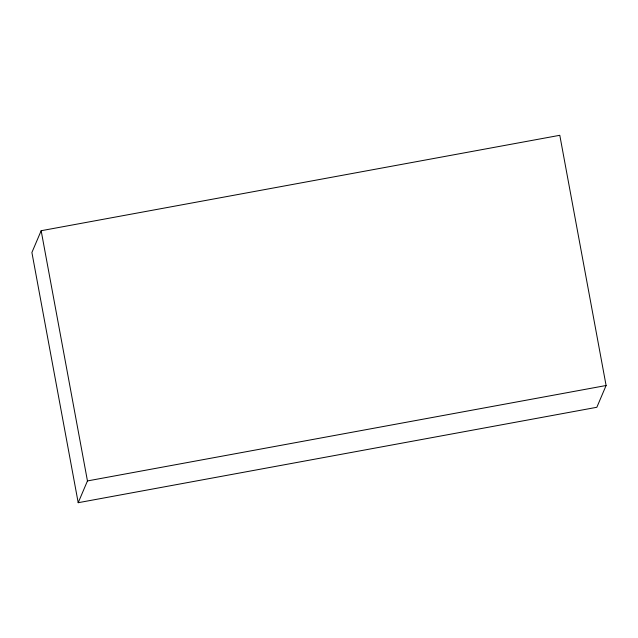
<?xml version="1.0" encoding="UTF-8"?>
<svg xmlns="http://www.w3.org/2000/svg" width="638" height="638" viewBox="0 0 638 638"><rect width="100%" height="100%" fill="white"/><g stroke="black" fill="none" stroke-linecap="round" stroke-linejoin="round"><path stroke-width="0.96" d="M41.159 230.717L31.9 252.489L78.203 502.704L596.841 407.283L606.1 385.511L559.797 135.296L41.159 230.717L87.454 480.932L78.203 502.704M87.454 480.932L606.1 385.511"/></g></svg>
